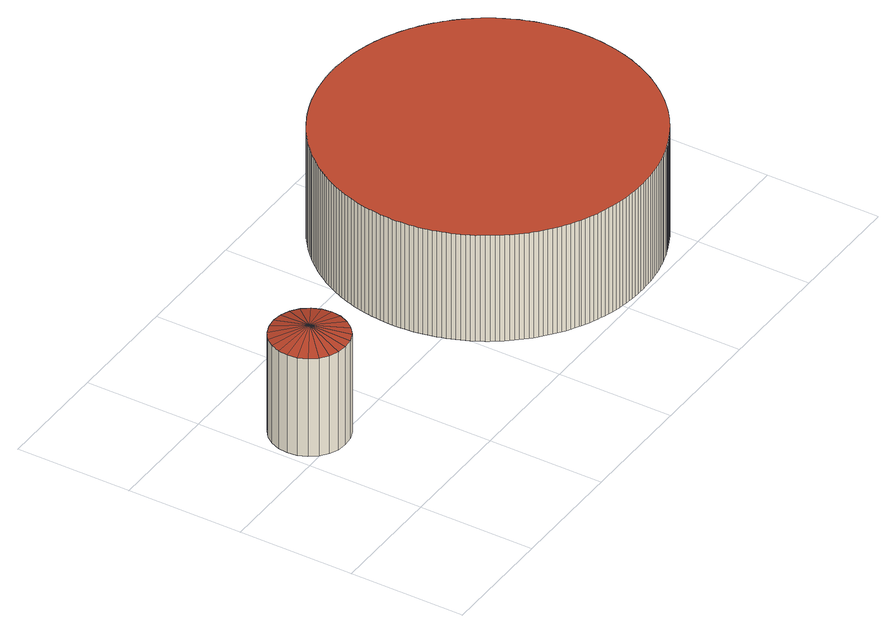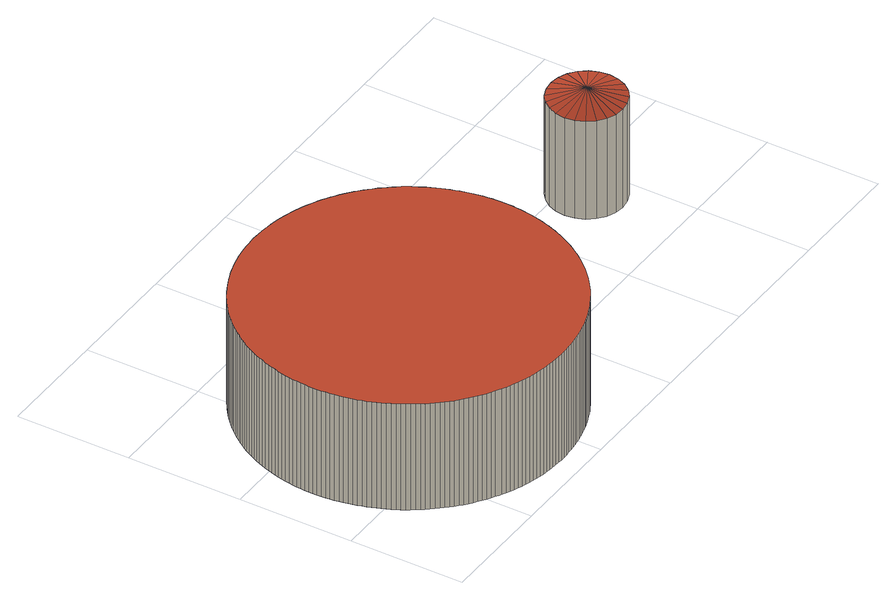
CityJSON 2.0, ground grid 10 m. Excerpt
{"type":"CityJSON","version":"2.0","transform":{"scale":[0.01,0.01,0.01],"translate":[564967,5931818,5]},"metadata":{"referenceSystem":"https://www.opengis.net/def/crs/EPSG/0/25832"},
"CityObjects":{
"building1":{"type":"Building","attributes":{"Grundfläche 2D":32.95,"Grundhöhe NN":5.84},"geometry":[{"type":"Solid","lod":"3","boundaries":[[[[0,1,2]],[[2,1,3]],[[4,1,0]],[[5,1,4]],[[6,1,5]],[[7,1,6]],[[8,1,7]],[[9,1,8]],[[10,1,9]],[[11,1,10]],[[12,1,11]],[[13,1,12]],[[14,1,13]],[[15,1,14]],[[16,1,15]],[[17,1,16]],[[18,1,17]],[[19,1,18]],[[20,1,19]],[[21,1,20]],[[22,1,21]],[[23,1,22]],[[24,1,23]],[[3,1,24]],[[2,25,26,0]],[[0,26,27,4]],[[4,27,28,5]],[[5,28,29,6]],[[6,29,30,7]],[[7,30,31,8]],[[8,31,32,9]],[[9,32,33,10]],[[10,33,34,11]],[[11,34,35,12]],[[12,35,36,13]],[[13,36,37,14]],[[14,37,38,15]],[[15,38,39,16]],[[16,39,40,17]],[[17,40,41,18]],[[18,41,42,19]],[[19,42,43,20]],[[20,43,44,21]],[[21,44,45,22]],[[22,45,46,23]],[[23,46,47,24]],[[24,47,48,3]],[[3,48,25,2]],[[37,36,35,34,33,32,31,30,29,28,27,26,25,48,47,46,45,44,43,42,41,40,39,38]]]],"semantics":{"surfaces":[{"type":"RoofSurface"},{"type":"WallSurface"},{"type":"GroundSurface"}],"values":[[0,0,0,0,0,0,0,0,0,0,0,0,0,0,0,0,0,0,0,0,0,0,0,0,1,1,1,1,1,1,1,1,1,1,1,1,1,1,1,1,1,1,1,1,1,1,1,1,2]]}}]},
"building2":{"type":"Building","attributes":{"Grundfläche 2D":606.9,"Grundhöhe NN":5.43},"geometry":[{"type":"Solid","lod":"3","boundaries":[[[[49,50,51,52,53,54,55,56,57,58,59,60,61,62,63,64,65,66,67,68,69,70,71,72,73,74,75,76,77,78,79,80,81,82,83,84,85,86,87,88,89,90,91,92,93,94,95,96,97,98,99,100,101,102,103,104,105,106,107,108,109,110,111,112,113,114,115,116,117,118,119,120,121,122,123,124,125,126,127,128,129,130,131,132,133,134,135,136,137,138,139,140,141,142,143,144,145,146,147,148,149,150,151,152,153,154,155,156,157,158,159,160,161,162,163,164,165,166,167,168,169,170,171,172,173,174,175,176,177,178,179,180,181,182,183,184,185,186,187,188,189,190,191,192,193,194,195,196,197,198,199,200,201,202,203,204,205,206,207,208,209,210,211,212,213,214,215,216,217,218,219,220,221,222,223,224,225,226,227,228,229,230,231,232,233,234,235,236,237,238,239,240,241,242,243,244,245,246,247,248,249,250,251,252,253,254,255,256,257,258,259,260,261,262,263,264,265,266,267,268,269,270,271,272,273,274,275,276,277,278,279,280,281,282]],[[56,283,284,57]],[[57,284,285,58]],[[58,285,286,59]],[[59,286,287,60]],[[60,287,288,61]],[[61,288,289,62]],[[62,289,290,63]],[[63,290,291,64]],[[64,291,292,65]],[[65,292,293,66]],[[66,293,294,67]],[[67,294,295,68]],[[68,295,296,69]],[[69,296,297,70]],[[70,297,298,71]],[[71,298,299,72]],[[72,299,300,73]],[[73,300,301,74]],[[74,301,302,75]],[[75,302,303,76]],[[76,303,304,77]],[[77,304,305,78]],[[78,305,306,79]],[[79,306,307,80]],[[80,307,308,81]],[[81,308,309,82]],[[82,309,310,83]],[[83,310,311,84]],[[84,311,312,85]],[[85,312,313,86]],[[86,313,314,87]],[[87,314,315,88]],[[88,315,316,89]],[[89,316,317,90]],[[90,317,318,91]],[[91,318,319,92]],[[92,319,320,93]],[[93,320,321,94]],[[94,321,322,95]],[[95,322,323,96]],[[96,323,324,97]],[[97,324,325,98]],[[98,325,326,99]],[[99,326,327,100]],[[100,327,328,101]],[[101,328,329,102]],[[102,329,330,103]],[[103,330,331,104]],[[104,331,332,105]],[[105,332,333,106]],[[106,333,334,107]],[[107,334,335,108]],[[108,335,336,109]],[[109,336,337,338,111,110]],[[111,338,339,112]],[[112,339,340,113]],[[113,340,341,114]],[[114,341,342,115]],[[115,342,343,116]],[[116,343,344,117]],[[117,344,345,118]],[[118,345,346,119]],[[119,346,347,120]],[[120,347,348,121]],[[121,348,349,122]],[[122,349,350,123]],[[123,350,351,124]],[[124,351,352,125]],[[125,352,353,126]],[[126,353,354,127]],[[127,354,355,128]],[[128,355,356,129]],[[129,356,357,130]],[[130,357,358,131]],[[131,358,359,132]],[[132,359,360,133]],[[133,360,361,134]],[[134,361,362,135]],[[135,362,363,136]],[[136,363,364,137]],[[137,364,365,138]],[[138,365,366,139]],[[139,366,367,140]],[[140,367,368,141]],[[141,368,369,142]],[[142,369,370,143]],[[143,370,371,144]],[[144,371,372,145]],[[145,372,373,146]],[[146,373,374,147]],[[147,374,375,148]],[[148,375,376,149]],[[149,376,377,150]],[[150,377,378,151]],[[151,378,379,152]],[[152,379,380,153]],[[153,380,381,154]],[[154,381,382,155]],[[155,382,383,156]],[[156,383,384,157]],[[157,384,385,158]],[[158,385,386,159]],[[159,386,387,160]],[[160,387,388,161]],[[161,388,389,162]],[[162,389,390,163]],[[163,390,391,164]],[[164,391,392,165]],[[165,392,393,166]],[[166,393,394,167]],[[167,394,395,168]],[[168,395,396,169]],[[169,396,397,170]],[[170,397,398,171]],[[171,398,399,172]],[[172,399,400,173]],[[173,400,401,174]],[[174,401,402,175]],[[175,402,403,176]],[[176,403,404,177]],[[177,404,405,178]],[[178,405,406,179]],[[179,406,407,180]],[[180,407,408,181]],[[181,408,409,182]],[[182,409,410,183]],[[183,410,411,184]],[[184,411,412,185]],[[185,412,413,186]],[[186,413,414,187]],[[187,414,415,188]],[[188,415,416,189]],[[189,416,417,190]],[[190,417,418,191]],[[191,418,419,192]],[[192,419,420,193]],[[193,420,421,194]],[[194,421,422,195]],[[195,422,423,196]],[[196,423,424,197]],[[197,424,425,198]],[[198,425,426,199]],[[199,426,427,200]],[[200,427,428,201]],[[201,428,429,202]],[[202,429,430,203]],[[203,430,431,204]],[[204,431,432,205]],[[205,432,433,206]],[[206,433,434,207]],[[207,434,435,208]],[[208,435,436,209]],[[209,436,437,210]],[[210,437,438,211]],[[211,438,439,212]],[[212,439,440,213]],[[213,440,441,214]],[[214,441,442,215]],[[215,442,443,216]],[[216,443,444,217]],[[217,444,445,218]],[[218,445,446,219]],[[219,446,447,220]],[[220,447,448,221]],[[221,448,449,222]],[[222,449,450,223]],[[223,450,451,224]],[[224,451,452,225]],[[225,452,453,226]],[[226,453,454,227]],[[227,454,455,228]],[[228,455,456,229]],[[229,456,457,230]],[[230,457,458,231]],[[231,458,459,232]],[[232,459,460,233]],[[233,460,461,234]],[[234,461,462,235]],[[235,462,463,236]],[[236,463,464,237]],[[237,464,465,238]],[[238,465,466,239]],[[239,466,467,240]],[[240,467,468,241]],[[241,468,469,242]],[[242,469,470,243]],[[243,470,471,244]],[[244,471,472,245]],[[245,472,473,246]],[[246,473,474,247]],[[247,474,475,248]],[[248,475,476,249]],[[249,476,477,250]],[[250,477,478,251]],[[251,478,479,252]],[[252,479,480,253]],[[253,480,481,254]],[[254,481,482,255]],[[255,482,483,256]],[[256,483,484,257]],[[257,484,485,258]],[[258,485,486,259]],[[259,486,487,260]],[[260,487,488,261]],[[261,488,489,262]],[[262,489,490,263]],[[263,490,491,264]],[[264,491,492,265]],[[265,492,493,266]],[[266,493,494,267]],[[267,494,495,268]],[[268,495,496,269]],[[269,496,497,270]],[[270,497,498,271]],[[271,498,499,272]],[[272,499,500,273]],[[273,500,501,274]],[[274,501,502,275]],[[55,503,283,56]],[[275,502,504,276]],[[276,504,505,277]],[[277,505,506,278]],[[278,506,507,279]],[[279,507,508,280]],[[280,508,509,281]],[[281,509,510,282]],[[282,510,511,49]],[[49,511,512,50]],[[50,512,513,51]],[[51,513,514,52]],[[52,514,515,53]],[[53,515,516,54]],[[54,516,503,55]],[[507,506,505,504,502,501,500,499,498,497,496,495,494,493,492,491,490,489,488,487,486,485,484,483,482,481,480,479,478,477,476,475,474,473,472,471,470,469,468,467,466,465,464,463,462,461,460,459,458,457,456,455,454,453,452,451,450,449,448,447,446,445,444,443,442,441,440,439,438,437,436,435,434,433,432,431,430,429,428,427,426,425,424,423,422,421,420,419,418,417,416,415,414,413,412,411,410,409,408,407,406,405,404,403,402,401,400,399,398,397,396,395,394,393,392,391,390,389,388,387,386,385,384,383,382,381,380,379,378,377,376,375,374,373,372,371,370,369,368,367,366,365,364,363,362,361,360,359,358,357,356,355,354,353,352,351,350,349,348,347,346,345,344,343,342,341,340,339,338,337,336,335,334,333,332,331,330,329,328,327,326,325,324,323,322,321,320,319,318,317,316,315,314,313,312,311,310,309,308,307,306,305,304,303,302,301,300,299,298,297,296,295,294,293,292,291,290,289,288,287,286,285,284,283,503,516,515,514,513,512,511,510,509,508]]]],"semantics":{"surfaces":[{"type":"RoofSurface"},{"type":"WallSurface"},{"type":"GroundSurface"}],"values":[[0,1,1,1,1,1,1,1,1,1,1,1,1,1,1,1,1,1,1,1,1,1,1,1,1,1,1,1,1,1,1,1,1,1,1,1,1,1,1,1,1,1,1,1,1,1,1,1,1,1,1,1,1,1,1,1,1,1,1,1,1,1,1,1,1,1,1,1,1,1,1,1,1,1,1,1,1,1,1,1,1,1,1,1,1,1,1,1,1,1,1,1,1,1,1,1,1,1,1,1,1,1,1,1,1,1,1,1,1,1,1,1,1,1,1,1,1,1,1,1,1,1,1,1,1,1,1,1,1,1,1,1,1,1,1,1,1,1,1,1,1,1,1,1,1,1,1,1,1,1,1,1,1,1,1,1,1,1,1,1,1,1,1,1,1,1,1,1,1,1,1,1,1,1,1,1,1,1,1,1,1,1,1,1,1,1,1,1,1,1,1,1,1,1,1,1,1,1,1,1,1,1,1,1,1,1,1,1,1,1,1,1,1,1,1,1,1,1,1,1,1,1,1,1,1,1,1,1,1,1,1,1,1,1,2]]}}]}
},
"vertices":[
[647,1123,1014],[332,1208,1098],[614,1045,1014],[563,977,1014],[658,1208,1014],[647,1292,1014],[614,1371,1014],[563,1438,1014],[495,1490,1014],[417,1522,1014],[332,1533,1014],[248,1522,1014],[169,1490,1014],[102,1438,1014],[50,1371,1014],[18,1292,1014],[7,1208,1014],[18,1123,1014],[50,1045,1014],[102,977,1014],[169,925,1014],[248,893,1014],[332,882,1014],[417,893,1014],[495,925,1014],[614,1045,84],[647,1123,84],[658,1208,84],[647,1292,84],[614,1371,84],[563,1438,84],[495,1490,84],[417,1522,84],[332,1533,84],[248,1522,84],[169,1490,84],[102,1438,84],[50,1371,84],[18,1292,84],[7,1208,84],[18,1123,84],[50,1045,84],[102,977,84],[169,925,84],[248,893,84],[332,882,84],[417,893,84],[495,925,84],[563,977,84],
[4428,681,1050],[4448,713,1050],[4466,745,1050],[4484,778,1050],[4501,812,1050],[4517,846,1050],[4532,880,1050],[4546,915,1050],[4560,950,1050],[4572,985,1050],[4583,1021,1050],[4594,1057,1050],[4603,1093,1050],[4612,1130,1050],[4619,1167,1050],[4625,1204,1050],[4631,1241,1050],[4635,1278,1050],[4639,1315,1050],[4641,1353,1050],[4643,1390,1050],[4643,1428,1050],[4642,1465,1050],[4641,1503,1050],[4638,1540,1050],[4635,1577,1050],[4630,1615,1050],[4624,1652,1050],[4618,1688,1050],[4610,1725,1050],[4601,1762,1050],[4592,1798,1050],[4581,1834,1050],[4570,1870,1050],[4557,1905,1050],[4544,1940,1050],[4529,1975,1050],[4514,2009,1050],[4498,2043,1050],[4481,2076,1050],[4463,2109,1050],[4444,2141,1050],[4424,2173,1050],[4403,2204,1050],[4382,2235,1050],[4360,2266,1050],[4337,2295,1050],[4313,2324,1050],[4288,2352,1050],[4263,2380,1050],[4237,2407,1050],[4210,2433,1050],[4182,2458,1050],[4154,2483,1050],[4125,2507,1050],[4096,2530,1050],[4065,2552,1050],[4035,2574,1050],[4004,2595,1050],[3972,2614,1050],[3939,2633,1050],[3907,2651,1050],[3890,2660,1050],[3856,2677,1050],[3822,2693,1050],[3788,2708,1050],[3753,2722,1050],[3718,2735,1050],[3683,2747,1050],[3647,2758,1050],[3611,2768,1050],[3574,2777,1050],[3538,2785,1050],[3501,2793,1050],[3464,2799,1050],[3427,2804,1050],[3390,2808,1050],[3352,2811,1050],[3315,2813,1050],[3277,2815,1050],[3240,2815,1050],[3202,2814,1050],[3165,2812,1050],[3128,2809,1050],[3090,2805,1050],[3053,2800,1050],[3016,2795,1050],[2979,2788,1050],[2943,2780,1050],[2906,2771,1050],[2870,2761,1050],[2834,2750,1050],[2799,2739,1050],[2763,2726,1050],[2728,2712,1050],[2694,2698,1050],[2660,2682,1050],[2626,2666,1050],[2593,2648,1050],[2560,2630,1050],[2528,2611,1050],[2496,2591,1050],[2465,2570,1050],[2434,2549,1050],[2404,2526,1050],[2375,2503,1050],[2346,2479,1050],[2318,2454,1050],[2291,2428,1050],[2264,2402,1050],[2238,2375,1050],[2213,2347,1050],[2188,2319,1050],[2165,2290,1050],[2142,2260,1050],[2119,2230,1050],[2098,2199,1050],[2078,2168,1050],[2058,2136,1050],[2039,2103,1050],[2022,2070,1050],[2005,2037,1050],[1989,2003,1050],[1973,1969,1050],[1959,1934,1050],[1946,1899,1050],[1934,1864,1050],[1923,1829,1050],[1912,1793,1050],[1903,1756,1050],[1895,1720,1050],[1887,1683,1050],[1881,1646,1050],[1875,1609,1050],[1871,1572,1050],[1868,1534,1050],[1865,1497,1050],[1864,1459,1050],[1863,1422,1050],[1864,1384,1050],[1865,1347,1050],[1868,1310,1050],[1872,1272,1050],[1876,1235,1050],[1882,1198,1050],[1889,1161,1050],[1896,1124,1050],[1905,1088,1050],[1914,1052,1050],[1925,1016,1050],[1937,980,1050],[1949,945,1050],[1962,910,1050],[1977,875,1050],[1992,841,1050],[2008,807,1050],[2026,774,1050],[2044,741,1050],[2062,708,1050],[2082,676,1050],[2103,645,1050],[2124,614,1050],[2147,584,1050],[2170,555,1050],[2194,526,1050],[2218,497,1050],[2244,470,1050],[2270,443,1050],[2297,417,1050],[2324,391,1050],[2352,367,1050],[2381,343,1050],[2411,320,1050],[2441,297,1050],[2472,276,1050],[2503,255,1050],[2535,235,1050],[2567,216,1050],[2600,198,1050],[2617,189,1050],[2650,173,1050],[2684,157,1050],[2718,142,1050],[2753,128,1050],[2788,115,1050],[2824,103,1050],[2860,92,1050],[2896,82,1050],[2932,72,1050],[2969,64,1050],[3005,57,1050],[3042,51,1050],[3080,46,1050],[3117,42,1050],[3154,38,1050],[3192,36,1050],[3229,35,1050],[3267,35,1050],[3304,36,1050],[3341,38,1050],[3379,40,1050],[3416,44,1050],[3453,49,1050],[3490,55,1050],[3527,62,1050],[3564,70,1050],[3600,79,1050],[3636,88,1050],[3672,99,1050],[3708,111,1050],[3743,124,1050],[3778,138,1050],[3813,152,1050],[3847,168,1050],[3880,184,1050],[3914,202,1050],[3946,220,1050],[3979,239,1050],[4010,259,1050],[4041,280,1050],[4072,301,1050],[4102,324,1050],[4132,347,1050],[4160,371,1050],[4188,396,1050],[4216,422,1050],[4242,448,1050],[4268,475,1050],[4294,503,1050],[4318,531,1050],[4342,560,1050],[4365,590,1050],[4387,620,1050],[4407,650,1050],[4546,915,43],[4560,950,43],[4572,985,43],[4583,1021,43],[4594,1057,43],[4603,1093,43],[4612,1130,43],[4619,1167,43],[4625,1204,43],[4631,1241,43],[4635,1278,43],[4639,1315,43],[4641,1353,43],[4643,1390,43],[4643,1428,43],[4642,1465,43],[4641,1503,43],[4638,1540,43],[4635,1577,43],[4630,1615,43],[4624,1652,43],[4618,1688,43],[4610,1725,43],[4601,1762,43],[4592,1798,43],[4581,1834,43],[4570,1870,43],[4557,1905,43],[4544,1940,43],[4529,1975,43],[4514,2009,43],[4498,2043,43],[4481,2076,43],[4463,2109,43],[4444,2141,43],[4424,2173,43],[4403,2204,43],[4382,2235,43],[4360,2266,43],[4337,2295,43],[4313,2324,43],[4288,2352,43],[4263,2380,43],[4237,2407,43],[4210,2433,43],[4182,2458,43],[4154,2483,43],[4125,2507,43],[4096,2530,43],[4065,2552,43],[4035,2574,43],[4004,2595,43],[3972,2614,43],[3939,2633,43],[3907,2651,43],[3890,2660,43],[3856,2677,43],[3822,2693,43],[3788,2708,43],[3753,2722,43],[3718,2735,43],[3683,2747,43],[3647,2758,43],[3611,2768,43],[3574,2777,43],[3538,2785,43],[3501,2793,43],[3464,2799,43],[3427,2804,43],[3390,2808,43],[3352,2811,43],[3315,2813,43],[3277,2815,43],[3240,2815,43],[3202,2814,43],[3165,2812,43],[3128,2809,43],[3090,2805,43],[3053,2800,43],[3016,2795,43],[2979,2788,43],[2943,2780,43],[2906,2771,43],[2870,2761,43],[2834,2750,43],[2799,2739,43],[2763,2726,43],[2728,2712,43],[2694,2698,43],[2660,2682,43],[2626,2666,43],[2593,2648,43],[2560,2630,43],[2528,2611,43],[2496,2591,43],[2465,2570,43],[2434,2549,43],[2404,2526,43],[2375,2503,43],[2346,2479,43],[2318,2454,43],[2291,2428,43],[2264,2402,43],[2238,2375,43],[2213,2347,43],[2188,2319,43],[2165,2290,43],[2142,2260,43],[2119,2230,43],[2098,2199,43],[2078,2168,43],[2058,2136,43],[2039,2103,43],[2022,2070,43],[2005,2037,43],[1989,2003,43],[1973,1969,43],[1959,1934,43],[1946,1899,43],[1934,1864,43],[1923,1829,43],[1912,1793,43],[1903,1756,43],[1895,1720,43],[1887,1683,43],[1881,1646,43],[1875,1609,43],[1871,1572,43],[1868,1534,43],[1865,1497,43],[1864,1459,43],[1863,1422,43],[1864,1384,43],[1865,1347,43],[1868,1310,43],[1872,1272,43],[1876,1235,43],[1882,1198,43],[1889,1161,43],[1896,1124,43],[1905,1088,43],[1914,1052,43],[1925,1016,43],[1937,980,43],[1949,945,43],[1962,910,43],[1977,875,43],[1992,841,43],[2008,807,43],[2026,774,43],[2044,741,43],[2062,708,43],[2082,676,43],[2103,645,43],[2124,614,43],[2147,584,43],[2170,555,43],[2194,526,43],[2218,497,43],[2244,470,43],[2270,443,43],[2297,417,43],[2324,391,43],[2352,367,43],[2381,343,43],[2411,320,43],[2441,297,43],[2472,276,43],[2503,255,43],[2535,235,43],[2567,216,43],[2600,198,43],[2617,189,43],[2650,173,43],[2684,157,43],[2718,142,43],[2753,128,43],[2788,115,43],[2824,103,43],[2860,92,43],[2896,82,43],[2932,72,43],[2969,64,43],[3005,57,43],[3042,51,43],[3080,46,43],[3117,42,43],[3154,38,43],[3192,36,43],[3229,35,43],[3267,35,43],[3304,36,43],[3341,38,43],[3379,40,43],[3416,44,43],[3453,49,43],[3490,55,43],[3527,62,43],[3564,70,43],[3600,79,43],[3636,88,43],[3672,99,43],[3708,111,43],[3743,124,43],[3778,138,43],[3813,152,43],[3847,168,43],[3880,184,43],[3914,202,43],[3946,220,43],[3979,239,43],[4010,259,43],[4041,280,43],[4072,301,43],[4102,324,43],[4132,347,43],[4160,371,43],[4188,396,43],[4216,422,43],[4242,448,43],[4532,880,43],[4268,475,43],[4294,503,43],[4318,531,43],[4342,560,43],[4365,590,43],[4387,620,43],[4407,650,43],[4428,681,43],[4448,713,43],[4466,745,43],[4484,778,43],[4501,812,43],[4517,846,43]
]}
